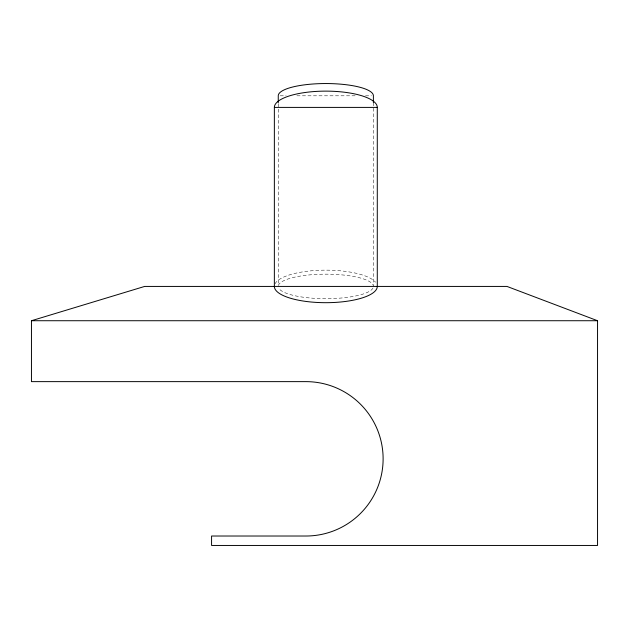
<?xml version="1.0" encoding="UTF-8"?>
<svg xmlns="http://www.w3.org/2000/svg" width="629" height="629" viewBox="0 0 629 629"><rect width="100%" height="100%" fill="white"/><g stroke="black" fill="none" stroke-linecap="round" stroke-linejoin="round"><path stroke-width="0.47" stroke-dasharray="3.15 2.36" d="M280.212 95.805L286.101 95.805M296.888 95.805L355.739 95.805M365.543 95.805L371.432 95.805M373.39 102.684L373.39 285.44M278.254 103.667L278.254 285.44M274.991 283.868A51.46 16.275 0 0 1 323.133 270.171A51.46 16.275 0 0 1 375.529 282.209M372.981 288.019A47.568 12.258 0 0 1 325.822 298.681A47.568 12.258 0 0 1 278.663 288.019M278.356 285.621A47.568 12.258 0 0 1 325.822 274.165A47.568 12.258 0 0 1 373.288 285.621"/><path stroke-width="0.94" d="M31.45 320.727L144.67 286.423L506.974 286.423L597.55 320.727L597.55 545.453L211.572 545.453L211.572 536.018L305.922 536.018A77.194 77.194 0 0 0 383.116 458.824A77.194 77.194 0 0 0 305.922 381.63L31.45 381.63L31.45 320.727L597.55 320.727M274.362 107.402L377.282 107.402L377.282 286.423A51.46 16.275 0 0 1 325.822 302.691A51.46 16.275 0 0 1 274.362 286.423L274.362 107.402A51.46 16.275 0 0 1 325.822 91.126A51.46 16.275 0 0 1 377.282 107.402M373.39 102.684L373.39 95.805A47.568 12.258 0 0 0 325.822 83.547A47.568 12.258 0 0 0 278.254 95.805L278.254 102.684"/></g></svg>
